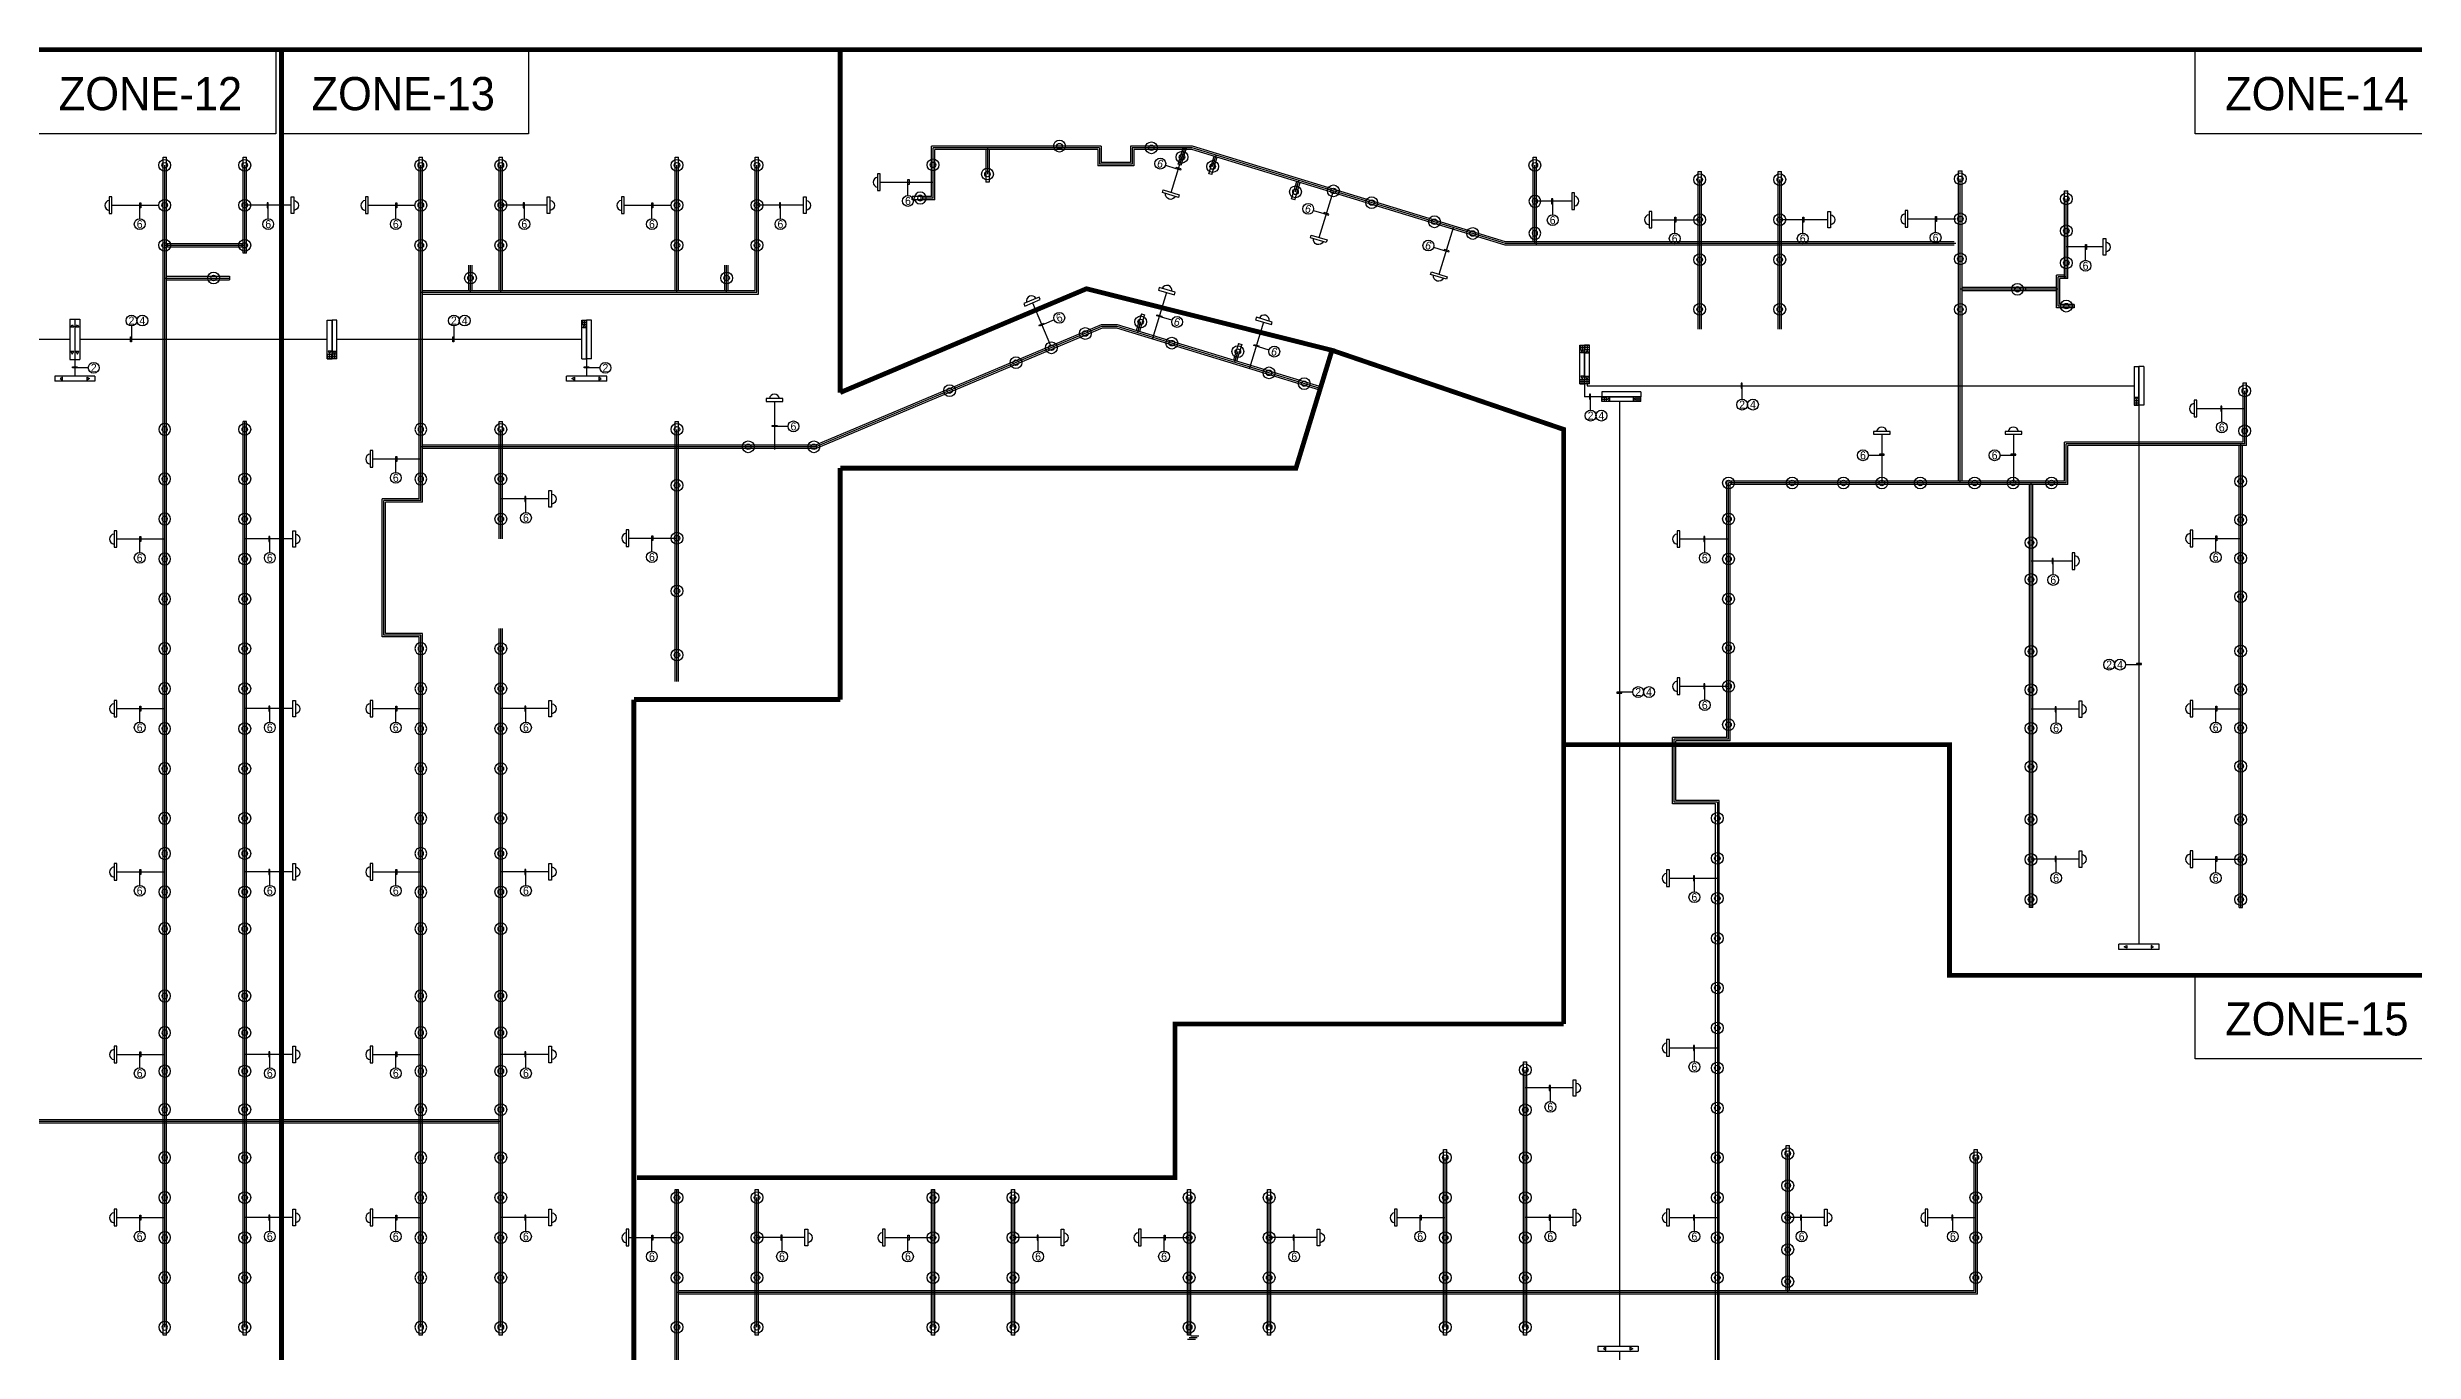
# Model space of a CAD drawing. Header units: millimetres. Extents: x 71114 to 492745, y 89421 to 259745.
# Drawn here: x 270385 to 418223, y 178252 to 259745 of the extents above; entities that cross this region are included whole.
import ezdxf
from ezdxf.enums import TextEntityAlignment as Align

# ---------------------------------------------------------------- set-up
doc = ezdxf.new("R2010")
doc.units = ezdxf.units.MM
doc.header["$LTSCALE"] = 150
for name, color, linetype in [('E-TEXT', 6, 'Continuous'), ('e-text-box', 7, 'Continuous'), ('e-tray', 11, 'Continuous'), ('E-WIRE', 4, 'Continuous'), ('zone', 1, 'Continuous'), ('유도관제-공간표시등', 2, 'Continuous'), ('유도관제-블럭유도등', 2, 'Continuous'), ('유도관제-센서', 1, 'Continuous')]:
    doc.layers.add(name, color=color, linetype=linetype)
doc.styles.add('SAMOO-ELEC', font='Dotum.ttf')

# ---------------------------------------------------------------- blocks, each defined once
blk = doc.blocks.new('센서')
at = {"layer": '유도관제-센서', "color": 2}
for radius in [369, 172]:
    blk.add_circle((0, 0), radius, dxfattribs=at)
blk = doc.blocks.new('R')
at = {"layer": '유도관제-공간표시등', "elevation": 0}
blk.add_lwpolyline([(6646728, 1672993), (6647767, 1672993), (6647767, 1673161), (6646728, 1673161), (6646728, 1672993)], dxfattribs=at)
at = {"layer": '유도관제-공간표시등'}
blk.add_arc((6647256, 1673033, 0), 319, 187.26043, 352.73957, dxfattribs=at)

msp = doc.modelspace()

# ---------------------------------------------------------------- linework, layer by layer
at = {"layer": 'e-text-box'}
for p, q in [((340243, 252379), (340898, 252179)), ((324155, 250487), (324155, 251172)), ((364432, 249287), (364432, 249972)), ((276155, 249037), (276155, 249722)), ((284186, 249037), (284186, 249722)), ((292155, 249037), (292155, 249722)), ((300186, 249037), (300186, 249722)), ((308155, 249037), (308155, 249722)), ((316186, 249037), (316186, 249722)), ((349483, 249555), (350138, 249354)), ((372055, 248137), (372055, 248822)), ((380055, 248137), (380055, 248822)), ((388355, 248187), (388355, 248872)), ((356990, 247260), (357645, 247059)), ((397722, 246437), (397722, 247122)), ((332351, 242388), (332636, 242507)), ((332636, 242507), (332661, 242447)), ((333293, 242713), (332661, 242447)), ((340644, 242688), (339988, 242888)), ((275643, 242334), (275643, 241648)), ((295784, 242334), (295784, 241648)), ((332377, 242327), (332351, 242388)), ((332661, 242447), (332377, 242327)), ((346717, 240831), (346061, 241032)), ((272943, 239721), (272257, 239721)), ((304912, 239721), (304226, 239721)), ((376268, 237762), (376268, 238447)), ((366800, 237075), (366800, 237761)), ((406236, 236337), (406236, 237022)), ((316661, 236061), (315975, 236061)), ((292155, 233187), (292155, 233872)), ((384157, 234257), (384843, 234257)), ((392380, 234257), (393066, 234257)), ((300286, 230687), (300286, 231372)), ((276155, 228187), (276155, 228872)), ((284286, 228187), (284286, 228872)), ((308155, 228237), (308155, 228922)), ((373936, 228187), (373936, 228872)), ((405855, 228226), (405855, 228912)), ((395704, 226809), (395704, 227494)), ((400215, 221178), (400901, 221178)), ((369437, 219466), (368751, 219466)), ((373936, 218987), (373936, 219672)), ((276155, 217587), (276155, 218272)), ((284286, 217587), (284286, 218272)), ((292155, 217587), (292155, 218272)), ((300286, 217587), (300286, 218272)), ((395886, 217548), (395886, 218234)), ((405855, 217585), (405855, 218271)), ((395886, 208187), (395886, 208872)), ((405855, 208187), (405855, 208872)), ((276155, 207387), (276155, 208072)), ((284286, 207387), (284286, 208072)), ((292155, 207387), (292155, 208072)), ((300286, 207387), (300286, 208072)), ((373286, 206987), (373286, 207672)), ((276155, 195987), (276155, 196672)), ((284286, 195987), (284286, 196672)), ((292155, 195987), (292155, 196672)), ((300286, 195987), (300286, 196672)), ((373286, 196387), (373286, 197072)), ((364286, 193887), (364286, 194572)), ((276155, 185787), (276155, 186472)), ((284286, 185787), (284286, 186472)), ((292155, 185787), (292155, 186472)), ((300286, 185787), (300286, 186472)), ((356155, 185787), (356155, 186472)), ((364286, 185787), (364286, 186472)), ((373286, 185787), (373286, 186472)), ((379986, 185787), (379986, 186472)), ((389436, 185787), (389436, 186472)), ((308155, 184537), (308155, 185222)), ((316286, 184537), (316286, 185222)), ((324155, 184537), (324155, 185222)), ((332286, 184537), (332286, 185222)), ((340155, 184537), (340155, 185222)), ((348286, 184537), (348286, 185222))]:
    msp.add_line(p, q, dxfattribs=at)
for points in [[(324155, 251172), (324155, 251481), (324220, 251481), (324220, 251172)], [(340898, 252179), (341194, 252088), (341213, 252151), (340918, 252241)], [(276155, 249722), (276155, 250031), (276220, 250031), (276220, 249722)], [(284186, 249722), (284186, 250031), (284120, 250031), (284120, 249722)], [(292155, 249722), (292155, 250031), (292220, 250031), (292220, 249722)], [(300186, 249722), (300186, 250031), (300120, 250031), (300120, 249722)], [(308155, 249722), (308155, 250031), (308220, 250031), (308220, 249722)], [(316186, 249722), (316186, 250031), (316120, 250031), (316120, 249722)], [(364432, 249972), (364432, 250281), (364366, 250281), (364366, 249972)], [(350138, 249354), (350434, 249264), (350453, 249327), (350158, 249417)], [(372055, 248822), (372055, 249131), (372120, 249131), (372120, 248822)], [(380055, 248822), (380055, 249131), (380120, 249131), (380120, 248822)], [(388355, 248872), (388355, 249181), (388420, 249181), (388420, 248872)], [(357645, 247059), (357941, 246969), (357960, 247032), (357665, 247122)], [(397722, 247122), (397722, 247431), (397788, 247431), (397788, 247122)], [(339988, 242888), (339693, 242978), (339712, 243041), (340008, 242951)], [(275643, 241648), (275643, 241340), (275578, 241340), (275578, 241648)], [(295784, 241648), (295784, 241340), (295718, 241340), (295718, 241648)], [(346061, 241032), (345766, 241122), (345785, 241185), (346080, 241094)], [(272257, 239721), (271948, 239721), (271948, 239787), (272257, 239787)], [(304226, 239721), (303917, 239721), (303917, 239787), (304226, 239787)], [(366800, 237761), (366800, 238070), (366734, 238070), (366734, 237761)], [(376268, 238447), (376268, 238756), (376202, 238756), (376202, 238447)], [(406236, 237022), (406236, 237331), (406170, 237331), (406170, 237022)], [(315975, 236061), (315666, 236061), (315666, 236127), (315975, 236127)], [(292155, 233872), (292155, 234181), (292220, 234181), (292220, 233872)], [(384843, 234257), (385152, 234257), (385152, 234322), (384843, 234322)], [(393066, 234257), (393375, 234257), (393375, 234322), (393066, 234322)], [(300286, 231372), (300286, 231681), (300220, 231681), (300220, 231372)], [(276155, 228872), (276155, 229181), (276220, 229181), (276220, 228872)], [(284286, 228872), (284286, 229181), (284220, 229181), (284220, 228872)], [(308155, 228922), (308155, 229231), (308220, 229231), (308220, 228922)], [(373936, 228872), (373936, 229181), (373870, 229181), (373870, 228872)], [(405855, 228912), (405855, 229220), (405920, 229220), (405920, 228912)], [(395704, 227494), (395704, 227803), (395639, 227803), (395639, 227494)], [(400901, 221178), (401210, 221178), (401210, 221244), (400901, 221244)], [(368751, 219466), (368442, 219466), (368442, 219400), (368751, 219400)], [(373936, 219672), (373936, 219981), (373870, 219981), (373870, 219672)], [(276155, 218272), (276155, 218581), (276220, 218581), (276220, 218272)], [(284286, 218272), (284286, 218581), (284220, 218581), (284220, 218272)], [(292155, 218272), (292155, 218581), (292220, 218581), (292220, 218272)], [(300286, 218272), (300286, 218581), (300220, 218581), (300220, 218272)], [(395886, 218234), (395886, 218543), (395820, 218543), (395820, 218234)], [(405855, 218271), (405855, 218579), (405920, 218579), (405920, 218271)], [(395886, 208872), (395886, 209181), (395820, 209181), (395820, 208872)], [(405855, 208872), (405855, 209181), (405920, 209181), (405920, 208872)], [(276155, 208072), (276155, 208381), (276220, 208381), (276220, 208072)], [(284286, 208072), (284286, 208381), (284220, 208381), (284220, 208072)], [(292155, 208072), (292155, 208381), (292220, 208381), (292220, 208072)], [(300286, 208072), (300286, 208381), (300220, 208381), (300220, 208072)], [(373286, 207672), (373286, 207981), (373220, 207981), (373220, 207672)], [(276155, 196672), (276155, 196981), (276220, 196981), (276220, 196672)], [(284286, 196672), (284286, 196981), (284220, 196981), (284220, 196672)], [(292155, 196672), (292155, 196981), (292220, 196981), (292220, 196672)], [(300286, 196672), (300286, 196981), (300220, 196981), (300220, 196672)], [(373286, 197072), (373286, 197381), (373220, 197381), (373220, 197072)], [(364286, 194572), (364286, 194881), (364220, 194881), (364220, 194572)], [(276155, 186472), (276155, 186781), (276220, 186781), (276220, 186472)], [(284286, 186472), (284286, 186781), (284220, 186781), (284220, 186472)], [(292155, 186472), (292155, 186781), (292220, 186781), (292220, 186472)], [(300286, 186472), (300286, 186781), (300220, 186781), (300220, 186472)], [(356155, 186472), (356155, 186781), (356220, 186781), (356220, 186472)], [(364286, 186472), (364286, 186781), (364220, 186781), (364220, 186472)], [(373286, 186472), (373286, 186781), (373220, 186781), (373220, 186472)], [(379986, 186472), (379986, 186781), (379920, 186781), (379920, 186472)], [(389436, 186472), (389436, 186781), (389370, 186781), (389370, 186472)], [(308155, 185222), (308155, 185531), (308220, 185531), (308220, 185222)], [(316286, 185222), (316286, 185531), (316220, 185531), (316220, 185222)], [(324155, 185222), (324155, 185531), (324220, 185531), (324220, 185222)], [(332286, 185222), (332286, 185531), (332220, 185531), (332220, 185222)], [(340155, 185222), (340155, 185531), (340220, 185531), (340220, 185222)], [(348286, 185222), (348286, 185531), (348220, 185531), (348220, 185222)]]:
    msp.add_lwpolyline(points, close=True, dxfattribs=at)
for centre in [(339919, 252478), (324155, 250148), (349159, 249654), (276155, 248698), (284186, 248698), (292155, 248698), (300186, 248698), (308155, 248698), (316186, 248698), (364432, 248948), (356666, 247359), (372055, 247798), (380055, 247798), (388355, 247848), (397722, 246098), (275643, 242673), (276321, 242673), (295784, 242673), (296461, 242673), (333606, 242844), (340968, 242589), (347041, 240732), (273282, 239721), (305251, 239721), (366800, 236736), (367477, 236736), (376268, 237423), (376945, 237423), (316999, 236061), (406236, 235998), (383819, 234257), (392041, 234257), (292155, 232848), (300286, 230348), (276155, 227848), (284286, 227848), (308155, 227898), (373936, 227848), (405855, 227887), (395704, 226470), (399199, 221178), (399876, 221178), (369776, 219466), (370453, 219466), (373936, 218648), (276155, 217248), (284286, 217248), (292155, 217248), (300286, 217248), (395886, 217209), (405855, 217246), (276155, 207048), (284286, 207048), (292155, 207048), (300286, 207048), (373286, 206648), (395886, 207848), (405855, 207848), (276155, 195648), (284286, 195648), (292155, 195648), (300286, 195648), (373286, 196048), (364286, 193548), (276155, 185448), (284286, 185448), (292155, 185448), (300286, 185448), (356155, 185448), (364286, 185448), (373286, 185448), (379986, 185448), (389436, 185448), (308155, 184198), (316286, 184198), (324155, 184198), (332286, 184198), (340155, 184198), (348286, 184198)]:
    msp.add_circle(centre, 339, dxfattribs=at)
at = {"layer": 'e-tray'}
for p, q in [((277615, 179277), (277615, 252877)), ((277615, 252877), (277825, 252877)), ((277825, 179277), (277825, 252877)), ((282615, 246877), (282615, 252877)), ((282615, 252877), (282825, 252877)), ((282825, 246877), (282825, 252877)), ((293615, 231527), (293615, 252877)), ((293615, 252877), (293825, 252877)), ((293825, 231317), (293825, 252877)), ((298615, 244543), (298615, 252877)), ((298615, 252877), (298825, 252877)), ((298825, 244543), (298825, 252877)), ((309615, 244543), (309615, 252877)), ((309615, 252877), (309825, 252877)), ((309825, 244543), (309825, 252877)), ((314615, 244543), (314615, 252877)), ((314615, 252877), (314825, 252877)), ((314825, 244333), (314825, 252877)), ((325615, 250432), (325615, 253578)), ((336217, 253578), (325615, 253578)), ((325825, 250222), (325825, 253368)), ((336007, 253368), (325825, 253368)), ((329015, 253368), (329015, 251327)), ((329225, 253368), (329225, 251327)), ((336007, 253368), (336007, 252347)), ((336217, 253578), (336217, 252557)), ((341928, 253578), (338058, 253578)), ((338058, 253578), (338058, 252557)), ((341896, 253368), (338268, 253368)), ((338268, 253368), (338268, 252347)), ((341029, 252436), (341345, 253469)), ((341229, 252374), (341564, 253469)), ((361461, 247387), (341896, 253368)), ((361492, 247597), (341928, 253578)), ((342941, 251851), (343276, 252946)), ((343142, 251790), (343477, 252885)), ((363215, 247597), (363215, 252877)), ((363215, 252877), (363425, 252877)), ((363425, 247387), (363425, 252877)), ((329225, 251327), (329015, 251327)), ((338268, 252347), (336007, 252347)), ((338058, 252557), (336217, 252557)), ((341229, 252374), (341029, 252436)), ((343142, 251790), (342941, 251851)), ((348117, 250269), (348452, 251364)), ((373515, 242127), (373515, 251977)), ((373515, 251977), (373725, 251977)), ((373725, 242127), (373725, 251977)), ((378515, 242127), (378515, 251977)), ((378515, 251977), (378725, 251977)), ((378725, 242127), (378725, 251977)), ((389795, 232634), (389795, 252027)), ((389795, 252027), (390005, 252027)), ((390005, 232634), (390005, 252027)), ((325615, 250432), (324420, 250432)), ((324420, 250222), (324420, 250432)), ((325825, 250222), (324420, 250222)), ((348318, 250207), (348117, 250269)), ((348318, 250207), (348653, 251302)), ((396415, 250777), (396625, 250777)), ((396415, 245308), (396415, 250777)), ((396625, 245308), (396625, 250777)), ((277825, 247482), (282615, 247482)), ((277825, 247272), (282615, 247272)), ((389515, 247387), (361461, 247387)), ((389515, 247597), (361492, 247597)), ((277825, 245437), (281773, 245437)), ((282825, 246877), (282615, 246877)), ((296718, 244543), (296718, 246127)), ((296928, 244543), (296928, 246127)), ((312718, 244543), (312718, 246127)), ((312928, 244543), (312928, 246127)), ((395910, 243472), (395910, 245518)), ((396415, 245518), (395910, 245518)), ((277825, 245227), (281773, 245227)), ((293825, 244543), (314615, 244543)), ((293825, 244333), (314825, 244333)), ((395910, 244732), (390005, 244732)), ((395910, 244522), (390005, 244522)), ((393970, 244732), (393970, 244522)), ((396120, 243682), (396120, 245308)), ((396625, 245308), (396120, 245308)), ((338736, 243098), (338416, 242051)), ((338937, 243037), (338616, 241990)), ((338736, 243098), (338937, 243037)), ((397020, 243472), (395910, 243472)), ((397020, 243682), (396120, 243682)), ((336234, 242409), (318375, 234893)), ((336276, 242199), (318417, 234683)), ((337245, 242409), (336234, 242409)), ((337213, 242199), (336276, 242199)), ((349882, 238326), (337213, 242199)), ((349944, 238527), (337245, 242409)), ((344808, 241242), (344488, 240195)), ((345009, 241181), (344689, 240134)), ((344808, 241242), (345009, 241181)), ((407565, 235078), (407565, 238780)), ((407565, 238780), (407775, 238780)), ((407775, 234868), (407775, 238780)), ((282615, 179277), (282615, 236377)), ((282825, 236377), (282615, 236377)), ((282825, 179277), (282825, 236377)), ((298615, 229027), (298615, 236377)), ((298615, 236377), (298825, 236377)), ((298825, 229027), (298825, 236377)), ((309615, 220127), (309615, 236377)), ((309615, 236377), (309825, 236377)), ((309825, 220127), (309825, 236377)), ((396412, 232634), (396412, 235078)), ((407565, 235078), (396412, 235078)), ((318375, 234893), (293825, 234893)), ((318417, 234683), (293825, 234683)), ((396622, 232424), (396622, 234868)), ((407775, 234868), (396622, 234868)), ((407315, 206002), (407315, 234868)), ((407525, 206002), (407525, 234868)), ((375315, 216629), (375315, 232634)), ((396412, 232634), (375315, 232634)), ((375525, 216419), (375525, 232424)), ((396622, 232424), (375525, 232424)), ((394215, 206002), (394215, 232424)), ((394425, 206002), (394425, 232424)), ((291310, 222917), (291310, 231527)), ((293615, 231527), (291310, 231527)), ((291520, 223127), (291520, 231317)), ((293825, 231317), (291520, 231317)), ((298615, 179277), (298615, 223427)), ((298825, 179277), (298825, 223427)), ((293615, 222917), (291310, 222917)), ((293825, 223127), (291520, 223127)), ((293615, 179277), (293615, 222917)), ((293825, 179277), (293825, 223127)), ((371917, 212484), (371917, 216629)), ((375315, 216629), (371917, 216629)), ((372127, 212694), (372127, 216419)), ((375525, 216419), (372127, 216419)), ((374615, 212484), (371917, 212484)), ((374825, 212694), (372127, 212694)), ((374615, 167323), (374615, 212484)), ((374825, 167425), (374825, 212694)), ((394425, 206002), (394215, 206002)), ((407315, 206002), (407525, 206002)), ((362615, 179277), (362615, 196357)), ((362615, 196357), (362825, 196357)), ((362825, 179277), (362825, 196357)), ((298615, 192732), (133925, 192732)), ((298615, 192522), (133925, 192522)), ((357615, 179277), (357615, 190877)), ((357615, 190877), (357825, 190877)), ((357825, 179277), (357825, 190877)), ((379015, 182056), (379015, 191127)), ((379015, 191127), (379225, 191127)), ((379225, 182056), (379225, 191127)), ((390765, 182056), (390765, 190877)), ((390765, 190877), (390975, 190877)), ((390975, 181846), (390975, 190877)), ((309615, 188377), (309825, 188377)), ((309615, 178527), (309615, 188377)), ((309615, 178527), (309615, 188377)), ((309825, 178527), (309825, 188377)), ((309825, 178527), (309825, 188377)), ((314615, 179277), (314615, 188377)), ((314615, 188377), (314825, 188377)), ((314825, 179277), (314825, 188377)), ((325615, 179277), (325615, 188377)), ((325615, 188377), (325825, 188377)), ((325825, 179277), (325825, 188377)), ((330615, 179277), (330615, 188377)), ((330615, 188377), (330825, 188377)), ((330825, 179277), (330825, 188377)), ((341615, 179277), (341615, 188377)), ((341615, 188377), (341825, 188377)), ((341825, 179277), (341825, 188377)), ((346615, 179277), (346615, 188377)), ((346615, 188377), (346825, 188377)), ((346825, 179277), (346825, 188377)), ((390765, 182056), (309825, 182056)), ((390975, 181846), (309825, 181846)), ((277825, 179277), (277615, 179277)), ((282825, 179277), (282615, 179277)), ((293825, 179277), (293615, 179277)), ((298825, 179277), (298615, 179277)), ((314825, 179277), (314615, 179277)), ((325825, 179277), (325615, 179277)), ((330825, 179277), (330615, 179277)), ((341825, 179277), (341615, 179277)), ((342115, 179016), (341615, 179016)), ((342325, 179226), (341825, 179226)), ((341825, 179226), (341825, 179226)), ((346825, 179277), (346615, 179277)), ((357825, 179277), (357615, 179277)), ((362825, 179277), (362615, 179277)), ((309615, 169132), (309615, 178527)), ((309615, 169132), (309615, 178527)), ((309825, 169132), (309825, 178527)), ((309825, 169132), (309825, 178527))]:
    msp.add_line(p, q, dxfattribs=at)
for points in [[(281773, 245437), (281773, 245227)], [(397020, 243682), (397020, 243472)]]:
    msp.add_lwpolyline(points, dxfattribs=at)
at = {"layer": 'E-WIRE'}
for p, q in [((325720, 250327), (325720, 253473)), ((336112, 253473), (325720, 253473)), ((329120, 253473), (329120, 251827)), ((336112, 253473), (336112, 252452)), ((341912, 253473), (338163, 253473)), ((338163, 253473), (338163, 252452)), ((340603, 250684), (341455, 253473)), ((341275, 252883), (341455, 253473)), ((361477, 247492), (341912, 253473)), ((343188, 252298), (343407, 253016)), ((277720, 179777), (277720, 252377)), ((282720, 246877), (282720, 252377)), ((293720, 231422), (293720, 252377)), ((298720, 244438), (298720, 252377)), ((309720, 244438), (309720, 252377)), ((314720, 244438), (314720, 252377)), ((322420, 251327), (325720, 251327)), ((338163, 252452), (336112, 252452)), ((348364, 250716), (348583, 251433)), ((363320, 247492), (363320, 252377)), ((373620, 242127), (373620, 251477)), ((378620, 242127), (378620, 251477)), ((389900, 232529), (389900, 251527)), ((274420, 249877), (277320, 249877)), ((285620, 249877), (282720, 249877)), ((290420, 249877), (293320, 249877)), ((301620, 249877), (298720, 249877)), ((306420, 249877), (309320, 249877)), ((317620, 249877), (314720, 249877)), ((325720, 250327), (324920, 250327)), ((349843, 247859), (350735, 250776)), ((365620, 250127), (363320, 250127)), ((396520, 245308), (396520, 250277)), ((357350, 245564), (358242, 248481)), ((370620, 248977), (373620, 248977)), ((381620, 248977), (378620, 248977)), ((386620, 249027), (389620, 249027)), ((277720, 247377), (282720, 247377)), ((389620, 247492), (361477, 247492)), ((398820, 247277), (396520, 247277)), ((296823, 244438), (296823, 246127)), ((312823, 244438), (312823, 246127)), ((396015, 243577), (396015, 245413)), ((396520, 245413), (396015, 245413)), ((277720, 245332), (281773, 245332)), ((293720, 244438), (314720, 244438)), ((340299, 244430), (339421, 241562)), ((396015, 244627), (389900, 244627)), ((331931, 243784), (333056, 241111)), ((338690, 242590), (338485, 241920)), ((346371, 242574), (345494, 239705)), ((397020, 243577), (396015, 243577)), ((271788, 241494), (256879, 241494)), ((287869, 241494), (272417, 241494)), ((303769, 241494), (288474, 241494)), ((336255, 242304), (318396, 234788)), ((337229, 242304), (336255, 242304)), ((349913, 238426), (337229, 242304)), ((272103, 240236), (272103, 239207)), ((344762, 240733), (344558, 240064)), ((366428, 238711), (366428, 237915)), ((366580, 238711), (366580, 238602)), ((366580, 238602), (400753, 238602)), ((407670, 234973), (407670, 238280)), ((315820, 237627), (315820, 234627)), ((367509, 237915), (366428, 237915)), ((401055, 237391), (401055, 203702)), ((404670, 237177), (407670, 237177)), ((282720, 179777), (282720, 236377)), ((298720, 229027), (298720, 235877)), ((309720, 220127), (309720, 235877)), ((384998, 235577), (384998, 232529)), ((393220, 235577), (393220, 232529)), ((290720, 234027), (293720, 234027)), ((318396, 234788), (293720, 234788)), ((396517, 232529), (396517, 234973)), ((407670, 234973), (396517, 234973)), ((407420, 206002), (407420, 234973)), ((375420, 216524), (375420, 232529)), ((396517, 232529), (375420, 232529)), ((394320, 206002), (394320, 232529)), ((291415, 223022), (291415, 231422)), ((293720, 231422), (291415, 231422)), ((301720, 231527), (298720, 231527)), ((274720, 229027), (277720, 229027)), ((285720, 229027), (282720, 229027)), ((306720, 229077), (309720, 229077)), ((372370, 229027), (375420, 229027)), ((404420, 229066), (407420, 229066)), ((396893, 227649), (394320, 227649)), ((298720, 179777), (298720, 223427)), ((293720, 223022), (291415, 223022)), ((293720, 179777), (293720, 223022)), ((372370, 219827), (375420, 219827)), ((274720, 218427), (277720, 218427)), ((285720, 218427), (282720, 218427)), ((290720, 218427), (293720, 218427)), ((301720, 218427), (298720, 218427)), ((397320, 218388), (394320, 218388)), ((404420, 218425), (407420, 218425)), ((372022, 212589), (372022, 216524)), ((375420, 216524), (372022, 216524)), ((374720, 212589), (372022, 212589)), ((374720, 212589), (374720, 167374)), ((397320, 209027), (394320, 209027)), ((404420, 209027), (407420, 209027)), ((274720, 208227), (277720, 208227)), ((285720, 208227), (282720, 208227)), ((290720, 208227), (293720, 208227)), ((301720, 208227), (298720, 208227)), ((371720, 207827), (374720, 207827)), ((274720, 196827), (277720, 196827)), ((285720, 196827), (282720, 196827)), ((290720, 196827), (293720, 196827)), ((301720, 196827), (298720, 196827)), ((371720, 197227), (374720, 197227)), ((362720, 179777), (362720, 195857)), ((365720, 194727), (362720, 194727)), ((298720, 192627), (133820, 192627)), ((357720, 179777), (357720, 190377)), ((379120, 181951), (379120, 190627)), ((390870, 181951), (390870, 190377)), ((309720, 178527), (309720, 188377)), ((309720, 179777), (309720, 187877)), ((314720, 179777), (314720, 187877)), ((325720, 179777), (325720, 188377)), ((330720, 179777), (330720, 187877)), ((341720, 179277), (341720, 187877)), ((346720, 179777), (346720, 187877)), ((274720, 186627), (277720, 186627)), ((285720, 186627), (282720, 186627)), ((290720, 186627), (293720, 186627)), ((301720, 186627), (298720, 186627)), ((354720, 186627), (357720, 186627)), ((365720, 186627), (362720, 186627)), ((371720, 186627), (374720, 186627)), ((381420, 186627), (379120, 186627)), ((387870, 186627), (390870, 186627)), ((306720, 185377), (309720, 185377)), ((317720, 185377), (314720, 185377)), ((322720, 185377), (325720, 185377)), ((333720, 185377), (330720, 185377)), ((338720, 185377), (341720, 185377)), ((349720, 185377), (346720, 185377)), ((390870, 181951), (309720, 181951)), ((342220, 179121), (341720, 179121)), ((309720, 169027), (309720, 178527))]:
    msp.add_line(p, q, dxfattribs=at)
for points in [[(304072, 240283), (304072, 239207)], [(368597, 237613), (368597, 178594)], [(368597, 178280), (368597, 176038)]]:
    msp.add_lwpolyline(points, dxfattribs=at)
at = {"layer": 'zone', "color": 7, "const_width": 300}
for points in [[(104178, 259595), (420007, 259595)], [(285014, 259595), (285014, 171527)], [(319920, 259595), (319920, 238177)], [(319920, 238177), (335305, 244661), (350644, 240817), (348393, 233454), (319920, 233454)], [(350644, 240817), (365120, 235873), (365120, 216181), (389220, 216181), (389220, 201761), (420007, 201761)], [(319920, 233454), (319920, 218995)], [(319920, 218995), (307029, 218995)], [(307029, 218995), (307029, 171527)], [(365120, 216181), (365120, 198729)], [(307220, 189127), (340832, 189127), (340832, 198729), (365120, 198729)]]:
    msp.add_lwpolyline(points, dxfattribs=at)
at = {"layer": 'zone', "color": 7}
for points in [[(269220, 259595), (284660, 259595), (284660, 254345), (269220, 254345)], [(285014, 259595), (300453, 259595), (300453, 254345), (285014, 254345)], [(404568, 259595), (420007, 259595), (420007, 254345), (404568, 254345)], [(404568, 201789), (420007, 201789), (420007, 196538), (404568, 196538)]]:
    msp.add_lwpolyline(points, close=True, dxfattribs=at)
at = {"layer": '유도관제-공간표시등'}
msp.add_lwpolyline([(332345, 244140), (331387, 243737), (331452, 243582), (332410, 243985), (332345, 244140)], dxfattribs=at)
msp.add_arc((331874, 243898), 319, 30.08475, 195.5639, dxfattribs=at)
at = {"layer": '유도관제-블럭유도등', "color": 2}
for p, q in [((271788, 242752), (271788, 240236)), ((271788, 242752), (272103, 242752)), ((272103, 242752), (272103, 240236)), ((272103, 242752), (272103, 240236)), ((272103, 242752), (272417, 242752)), ((272417, 242752), (272417, 240236)), ((287869, 240283), (287869, 242705)), ((287869, 242705), (288171, 242705)), ((288171, 242705), (288171, 240283)), ((288171, 240283), (288171, 242705)), ((288474, 242705), (288171, 242705)), ((288474, 240283), (288474, 242705)), ((303769, 240283), (303769, 242705)), ((303769, 242705), (304072, 242705)), ((303791, 242683), (304049, 242683)), ((303791, 242683), (303791, 242424)), ((303791, 242553), (304049, 242553)), ((303920, 242683), (303920, 242424)), ((304049, 242683), (304049, 242424)), ((304072, 242705), (304072, 240283)), ((304072, 240283), (304072, 242705)), ((304374, 242705), (304072, 242705)), ((304374, 240283), (304374, 242705)), ((303791, 242424), (304049, 242424)), ((303832, 242226), (303920, 242380)), ((304009, 242226), (303832, 242226)), ((303920, 242380), (304009, 242226)), ((366126, 238711), (366126, 241133)), ((366126, 241133), (366428, 241133)), ((366148, 241111), (366406, 241111)), ((366148, 241111), (366148, 240853)), ((366148, 240982), (366406, 240982)), ((366277, 241111), (366277, 240853)), ((366406, 241111), (366406, 240853)), ((366428, 241133), (366428, 238711)), ((366428, 238711), (366428, 241133)), ((366731, 241133), (366428, 241133)), ((366709, 241111), (366451, 241111)), ((366451, 241111), (366451, 240853)), ((366709, 240982), (366451, 240982)), ((366580, 241111), (366580, 240853)), ((366709, 241111), (366709, 240853)), ((366731, 238711), (366731, 241133)), ((271788, 240236), (272103, 240236)), ((272103, 240236), (272417, 240236)), ((287869, 240283), (288171, 240283)), ((287891, 240305), (287891, 240564)), ((287891, 240564), (288149, 240564)), ((287891, 240435), (288149, 240435)), ((287891, 240305), (288149, 240305)), ((287931, 240762), (288020, 240608)), ((288109, 240762), (287931, 240762)), ((288020, 240608), (288109, 240762)), ((288020, 240305), (288020, 240564)), ((288149, 240305), (288149, 240564)), ((288474, 240283), (288171, 240283)), ((288194, 240305), (288194, 240564)), ((288452, 240564), (288194, 240564)), ((288452, 240435), (288194, 240435)), ((288452, 240305), (288194, 240305)), ((288234, 240762), (288411, 240762)), ((288323, 240608), (288234, 240762)), ((288411, 240762), (288323, 240608)), ((288323, 240305), (288323, 240564)), ((288452, 240305), (288452, 240564)), ((303769, 240283), (304072, 240283)), ((304374, 240283), (304072, 240283)), ((366148, 240853), (366406, 240853)), ((366189, 240655), (366277, 240808)), ((366366, 240655), (366189, 240655)), ((366277, 240808), (366366, 240655)), ((366709, 240853), (366451, 240853)), ((366580, 240808), (366491, 240655)), ((366491, 240655), (366668, 240655)), ((366668, 240655), (366580, 240808)), ((400753, 239813), (400753, 237391)), ((400753, 239813), (401055, 239813)), ((401055, 237391), (401055, 239813)), ((401358, 239813), (401055, 239813)), ((401055, 239813), (401055, 237391)), ((401358, 239813), (401358, 237391)), ((273361, 239207), (270844, 239207)), ((270844, 239207), (270844, 238892)), ((273361, 238892), (270844, 238892)), ((273361, 239207), (273361, 238892)), ((302813, 238892), (302813, 239207)), ((305330, 239207), (302813, 239207)), ((305330, 238892), (302813, 238892)), ((305330, 238892), (305330, 239207)), ((366126, 238711), (366428, 238711)), ((366148, 238734), (366148, 238992)), ((366148, 238992), (366406, 238992)), ((366148, 238863), (366406, 238863)), ((366148, 238734), (366406, 238734)), ((366189, 239190), (366277, 239037)), ((366366, 239190), (366189, 239190)), ((366277, 239037), (366366, 239190)), ((366277, 238734), (366277, 238992)), ((366406, 238734), (366406, 238992)), ((366731, 238711), (366428, 238711)), ((366451, 238734), (366451, 238992)), ((366709, 238992), (366451, 238992)), ((366709, 238863), (366451, 238863)), ((366709, 238734), (366451, 238734)), ((366491, 239190), (366668, 239190)), ((366580, 239037), (366491, 239190)), ((366668, 239190), (366580, 239037)), ((366580, 238734), (366580, 238992)), ((366709, 238734), (366709, 238992)), ((369930, 238218), (367509, 238218)), ((367509, 238218), (367509, 237915)), ((369930, 238218), (369930, 237915)), ((367509, 237915), (369930, 237915)), ((367509, 237613), (367509, 237915)), ((369930, 237915), (367509, 237915)), ((369930, 237613), (367509, 237613)), ((367531, 237635), (367531, 237893)), ((367531, 237893), (367789, 237893)), ((367531, 237764), (367789, 237764)), ((367531, 237635), (367789, 237635)), ((367660, 237635), (367660, 237893)), ((367789, 237635), (367789, 237893)), ((367834, 237764), (367987, 237853)), ((367987, 237676), (367834, 237764)), ((367987, 237853), (367987, 237676)), ((369452, 237853), (369452, 237676)), ((369605, 237764), (369452, 237853)), ((369452, 237676), (369605, 237764)), ((369908, 237893), (369650, 237893)), ((369650, 237635), (369650, 237893)), ((369908, 237764), (369650, 237764)), ((369908, 237635), (369650, 237635)), ((369779, 237635), (369779, 237893)), ((369908, 237635), (369908, 237893)), ((369930, 237613), (369930, 237915)), ((400753, 237391), (401055, 237391)), ((400775, 237413), (400775, 237671)), ((400775, 237671), (401033, 237671)), ((400775, 237542), (401033, 237542)), ((400775, 237413), (401033, 237413)), ((400815, 237869), (400904, 237716)), ((400993, 237869), (400815, 237869)), ((400904, 237716), (400993, 237869)), ((400904, 237413), (400904, 237671)), ((401033, 237413), (401033, 237671)), ((401358, 237391), (401055, 237391)), ((399797, 203387), (399797, 203702)), ((402314, 203702), (399797, 203702)), ((402314, 203387), (399797, 203387)), ((402314, 203387), (402314, 203702)), ((367261, 178594), (369777, 178594)), ((367261, 178594), (367261, 178280)), ((367261, 178280), (369777, 178280)), ((369777, 178594), (369777, 178280))]:
    msp.add_line(p, q, dxfattribs=at)
for points in [[(271945, 242414), (272037, 242255), (271853, 242255)], [(272260, 242414), (272352, 242255), (272168, 242255)], [(271945, 240574), (272037, 240733), (271853, 240733)], [(272260, 240574), (272352, 240733), (272168, 240733)], [(271182, 239049), (271342, 238957), (271342, 239141)], [(273023, 239049), (272864, 238957), (272864, 239141)], [(303151, 239049), (303311, 239141), (303311, 238957)], [(304992, 239049), (304833, 239141), (304833, 238957)], [(400135, 203544), (400294, 203636), (400294, 203452)], [(401976, 203544), (401816, 203636), (401816, 203452)], [(367599, 178437), (367758, 178345), (367758, 178529)], [(369439, 178437), (369280, 178345), (369280, 178529)]]:
    msp.add_lwpolyline(points, close=True, dxfattribs=at)

# ---------------------------------------------------------------- block references
at = {"layer": '유도관제-공간표시등'}
for p, rotation in [((-1350740, 6898574, 0), 270), ((-1398740, 6897124, 0), 270), ((-1382740, 6897124, 0), 270), ((-1366740, 6897124, 0), 270), ((2038781, -6397121, 0), 90), ((-1302540, 6896224, 0), 270), ((-1286540, 6896274, 0), 270), ((7186278, -98986, 0), 162.9999958485663), ((7192350, -100842, 0), 162.9999958485701), ((6963068, 1910787, 0), 180), ((-1268490, 6884424, 0), 270), ((7032245, 1908737, 0), 180), ((7040468, 1908737, 0), 180), ((-1382440, 6881274, 0), 270), ((-1398440, 6876274, 0), 270), ((-1366440, 6876324, 0), 270), ((-1300790, 6876274, 0), 270), ((-1268740, 6876313, 0), 270), ((2070054, -6419599, 0), 90), ((-1300790, 6867074, 0), 270), ((-1398440, 6865674, 0), 270), ((-1382440, 6865674, 0), 270), ((-1268740, 6865672, 0), 270), ((-1398440, 6855474, 0), 270), ((-1382440, 6855474, 0), 270), ((-1268740, 6856274, 0), 270), ((-1301440, 6855074, 0), 270), ((-1398440, 6844074, 0), 270), ((-1382440, 6844074, 0), 270), ((-1301440, 6844474, 0), 270), ((-1398440, 6833874, 0), 270), ((-1382440, 6833874, 0), 270), ((-1318440, 6833874, 0), 270), ((-1301440, 6833874, 0), 270), ((-1285290, 6833874, 0), 270), ((-1366440, 6832624, 0), 270), ((-1350440, 6832624, 0), 270), ((-1334440, 6832624, 0), 270)]:
    msp.add_blockref('R', p, dxfattribs=dict(at, rotation=rotation))
at = {"layer": '유도관제-공간표시등', "xscale": -1}
for p, rotation in [((1958781, 6897124, 0), 90), ((1974781, 6897124, 0), 90), ((1990781, 6897124, 0), 90), ((6208313, -3292667, 0), 343.0016345428119), ((2054781, 6896224, 0), 90), ((6217553, -3295492, 0), 343.0016345428271), ((2071981, 6894524, 0), 90), ((6225061, -3297787, 0), 343.0016345427967), ((1974881, 6878774, 0), 90), ((1958881, 6876274, 0), 90), ((1958881, 6865674, 0), 90), ((1974881, 6865674, 0), 90), ((2070481, 6865636, 0), 90), ((1958881, 6855474, 0), 90), ((1974881, 6855474, 0), 90), ((2070481, 6856274, 0), 90), ((1958881, 6844074, 0), 90), ((1974881, 6844074, 0), 90), ((2038881, 6841974, 0), 90), ((1958881, 6833874, 0), 90), ((1974881, 6833874, 0), 90), ((2038881, 6833874, 0), 90), ((2054581, 6833874, 0), 90), ((1990881, 6832624, 0), 90), ((2006881, 6832624, 0), 90), ((2022881, 6832624, 0), 90)]:
    msp.add_blockref('R', p, dxfattribs=dict(at, rotation=rotation))
at = {"layer": '유도관제-센서'}
for p in [(333620, 253574), (329120, 251827), (393470, 244627), (379397, 232529), (382598, 232529), (384998, 232529), (387398, 232529), (390798, 232529), (393198, 232529), (395598, 232529)]:
    msp.add_blockref('센서', p, dxfattribs=at)
for p, rotation in [((339363, 253468), 163.0016346516876), ((341275, 252883), 163.0016346516837), ((277720, 252377), 270), ((282720, 252377), 270), ((293720, 252377), 270), ((298720, 252377), 270), ((309720, 252377), 270), ((314720, 252377), 270), ((325720, 252402), 270), ((343188, 252298), 163.0016346516876), ((363320, 252377), 270), ((373620, 251477), 270), ((378620, 251477), 270), ((389900, 251527), 270), ((277720, 249877), 270), ((282720, 249877), 270), ((293720, 249877), 270), ((298720, 249877), 270), ((309720, 249877), 270), ((314720, 249877), 270), ((348364, 250716), 163.0016346516876), ((350735, 250776), 163.0016346516903), ((353125, 250045), 163.0016346516938), ((396520, 250277), 270), ((357046, 248846), 163.0016346516876), ((359437, 248115), 163.0016346516876), ((373620, 248977), 270), ((378620, 248977), 270), ((389900, 249027), 270), ((396520, 248277), 270), ((277720, 247377), 270), ((282720, 247377), 270), ((293720, 247377), 270), ((298720, 247377), 270), ((309720, 247377), 270), ((314720, 247377), 270), ((389900, 246527), 270), ((280773, 245332), 180), ((296823, 245332), 180), ((312823, 245332), 180), ((373620, 246477), 270), ((378620, 246477), 270), ((396520, 246277), 270), ((396520, 243577), 270), ((338690, 242590), 343.0016344290627), ((373620, 243377), 270), ((378620, 243377), 270), ((389900, 243377), 270), ((333114, 240973), 22.82432809513096), ((335234, 241865), 22.82432809513096), ((340637, 241262), 342.9999959740169), ((344762, 240733), 343.0016344290647), ((330902, 240042), 22.82432809513096), ((346710, 239406), 342.9999959740094), ((326754, 238296), 22.82432809513096), ((348909, 238734), 342.9999959740107), ((407670, 238280), 270), ((282720, 235877), 270), ((298720, 235877), 270), ((309720, 235877), 270), ((314174, 234788), 270), ((318274, 234788), 270), ((407670, 235780), 270), ((282720, 232777), 270), ((298720, 232777), 270), ((309720, 232377), 270), ((375420, 232529), 270), ((407420, 232627), 270), ((282720, 230277), 270), ((298720, 230277), 270), ((375420, 230277), 270), ((309720, 229077), 270), ((394320, 228799), 270), ((407420, 230227), 270), ((282720, 227777), 270), ((375420, 227777), 270), ((407420, 227827), 270), ((394320, 226499), 270), ((282720, 225277), 270), ((309720, 225777), 270), ((375420, 225277), 270), ((407420, 225427), 270), ((282720, 222177), 270), ((298720, 222177), 270), ((309720, 221777), 270), ((375420, 222227), 270), ((394320, 222002), 270), ((407420, 222027), 270), ((282720, 219677), 270), ((298720, 219677), 270), ((375420, 219827), 270), ((394320, 219602), 270), ((407420, 219627), 270), ((282720, 217177), 270), ((298720, 217177), 270), ((375420, 217427), 270), ((394320, 217202), 270), ((407420, 217227), 270), ((282720, 214677), 270), ((298720, 214677), 270), ((394320, 214802), 270), ((407420, 214827), 270), ((282720, 211577), 270), ((298720, 211577), 270), ((374720, 211577), 270), ((394320, 211502), 270), ((407420, 211502), 270), ((282720, 209377), 270), ((298720, 209377), 270), ((374720, 209077), 270), ((394320, 209002), 270), ((407420, 209002), 270), ((282720, 206977), 270), ((298720, 206977), 270), ((374720, 206577), 270), ((394320, 206502), 270), ((407420, 206502), 270), ((282720, 204677), 270), ((298720, 204677), 270), ((374720, 204077), 270), ((374720, 200977), 270), ((282720, 200477), 270), ((298720, 200477), 270), ((282720, 198177), 270), ((298720, 198177), 270), ((374720, 198477), 270), ((282720, 195777), 270), ((298720, 195777), 270), ((362720, 195857), 270), ((374720, 195977), 270), ((282720, 193377), 270), ((298720, 193377), 270), ((362720, 193357), 270), ((374720, 193477), 270), ((282720, 190377), 270), ((298720, 190377), 270), ((357720, 190377), 270), ((362720, 190377), 270), ((374720, 190377), 270), ((379120, 190627), 270), ((390870, 190377), 270), ((282720, 187877), 270), ((298720, 187877), 270), ((309720, 187877), 270), ((314720, 187877), 270), ((325720, 187877), 270), ((330720, 187877), 270), ((341720, 187877), 270), ((346720, 187877), 270), ((357720, 187877), 270), ((362720, 187877), 270), ((374720, 187877), 270), ((379120, 188627), 270), ((390870, 187877), 270), ((379120, 186627), 270), ((282720, 185377), 270), ((298720, 185377), 270), ((309720, 185377), 270), ((314720, 185377), 270), ((325720, 185377), 270), ((330720, 185377), 270), ((341720, 185377), 270), ((346720, 185377), 270), ((357720, 185377), 270), ((362720, 185377), 270), ((374720, 185377), 270), ((379120, 184627), 270), ((390870, 185377), 270), ((282720, 182877), 270), ((298720, 182877), 270), ((309720, 182877), 270), ((314720, 182877), 270), ((325720, 182877), 270), ((330720, 182877), 270), ((341720, 182877), 270), ((346720, 182877), 270), ((357720, 182877), 270), ((362720, 182877), 270), ((374720, 182877), 270), ((379120, 182627), 270), ((390870, 182877), 270), ((282720, 179777), 270), ((298720, 179777), 270), ((309720, 179777), 270), ((314720, 179777), 270), ((325720, 179777), 270), ((330720, 179777), 270), ((341720, 179777), 270), ((346720, 179777), 270), ((357720, 179777), 270), ((362720, 179777), 270)]:
    msp.add_blockref('센서', p, dxfattribs=dict(at, rotation=rotation))
at = {"layer": '유도관제-센서', "xscale": -1}
for p, rotation in [((324920, 250327), 180), ((277720, 235877), 90), ((293720, 235877), 90), ((277720, 232777), 90), ((293720, 232777), 90), ((277720, 230277), 90), ((277720, 227777), 90), ((277720, 225277), 90), ((277720, 222177), 90), ((293720, 222177), 90), ((277720, 219677), 90), ((293720, 219677), 90), ((277720, 217177), 90), ((293720, 217177), 90), ((277720, 214677), 90), ((293720, 214677), 90), ((277720, 211577), 90), ((293720, 211577), 90), ((277720, 209377), 90), ((293720, 209377), 90), ((277720, 206977), 90), ((293720, 206977), 90), ((277720, 204677), 90), ((293720, 204677), 90), ((277720, 200477), 90), ((293720, 200477), 90), ((277720, 198177), 90), ((293720, 198177), 90), ((277720, 195777), 90), ((293720, 195777), 90), ((277720, 193377), 90), ((293720, 193377), 90), ((277720, 190377), 90), ((293720, 190377), 90), ((277720, 187877), 90), ((293720, 187877), 90), ((277720, 185377), 90), ((293720, 185377), 90), ((277720, 182877), 90), ((293720, 182877), 90), ((277720, 179777), 90), ((293720, 179777), 90)]:
    msp.add_blockref('센서', p, dxfattribs=dict(at, rotation=rotation))
for p in [(363320, 250127), (363320, 248127)]:
    msp.add_blockref('센서', p, dxfattribs=at)

# ---------------------------------------------------------------- texts
at = {"layer": 'E-TEXT', "style": 'SAMOO-ELEC'}
for s, height, p in [('ZONE-12', 2073.6, (276826, 256853)), ('ZONE-13', 2073.6, (292619, 256853)), ('ZONE-14', 2073.6, (412173, 256853)), ('6', 500, (324155, 250148)), ('6', 500, (276155, 248698)), ('6', 500, (284185, 248698)), ('6', 500, (292155, 248698)), ('6', 500, (300185, 248698)), ('6', 500, (308155, 248698)), ('6', 500, (316185, 248698)), ('6', 500, (364431, 248948)), ('6', 500, (372055, 247798)), ('6', 500, (380055, 247798)), ('6', 500, (388355, 247848)), ('6', 500, (397722, 246098)), ('2', 500, (275643, 242673)), ('4', 500, (276321, 242673)), ('2', 500, (295784, 242673)), ('4', 500, (296461, 242673)), ('2', 500, (273282, 239721)), ('2', 500, (305251, 239721)), ('2', 500, (366800, 236736)), ('4', 500, (367477, 236736)), ('2', 500, (376268, 237423)), ('4', 500, (376945, 237423)), ('6', 500, (316999, 236061)), ('6', 500, (406235, 235998)), ('6', 500, (383818, 234257)), ('6', 500, (392041, 234257)), ('6', 500, (292155, 232848)), ('6', 500, (300285, 230348)), ('6', 500, (276155, 227848)), ('6', 500, (284285, 227848)), ('6', 500, (308155, 227898)), ('6', 500, (373935, 227848)), ('6', 500, (405855, 227887)), ('6', 500, (395704, 226470)), ('2', 500, (399199, 221178)), ('4', 500, (399876, 221178)), ('2', 500, (369776, 219466)), ('4', 500, (370453, 219466)), ('6', 500, (373935, 218648)), ('6', 500, (276155, 217248)), ('6', 500, (284285, 217248)), ('6', 500, (292155, 217248)), ('6', 500, (300285, 217248)), ('6', 500, (395885, 217209)), ('6', 500, (405855, 217246)), ('6', 500, (276155, 207048)), ('6', 500, (284285, 207048)), ('6', 500, (292155, 207048)), ('6', 500, (300285, 207048)), ('6', 500, (395885, 207848)), ('6', 500, (405855, 207848)), ('6', 500, (373285, 206648)), ('ZONE-15', 2073.6, (412173, 199047)), ('6', 500, (276155, 195648)), ('6', 500, (284285, 195648)), ('6', 500, (292155, 195648)), ('6', 500, (300285, 195648)), ('6', 500, (373285, 196048)), ('6', 500, (364285, 193548)), ('6', 500, (276155, 185448)), ('6', 500, (284285, 185448)), ('6', 500, (292155, 185448)), ('6', 500, (300285, 185448)), ('6', 500, (356155, 185448)), ('6', 500, (364285, 185448)), ('6', 500, (373285, 185448)), ('6', 500, (379985, 185448)), ('6', 500, (389435, 185448)), ('6', 500, (308155, 184198)), ('6', 500, (316285, 184198)), ('6', 500, (324155, 184198)), ('6', 500, (332285, 184198)), ('6', 500, (340155, 184198)), ('6', 500, (348285, 184198))]:
    msp.add_text(s, height=height, dxfattribs=at).set_placement(p, align=Align.MIDDLE_CENTER)
for rotation, p in [(343.00163, (339918, 252478)), (343.00163, (349158, 249654)), (343.00163, (356665, 247359)), (22.82433, (333606, 242844)), (343, (340968, 242589)), (343, (347041, 240732))]:
    msp.add_text('6', height=500, rotation=rotation, dxfattribs=at).set_placement(p, align=Align.MIDDLE_CENTER)

doc.saveas('drawing.dxf')
